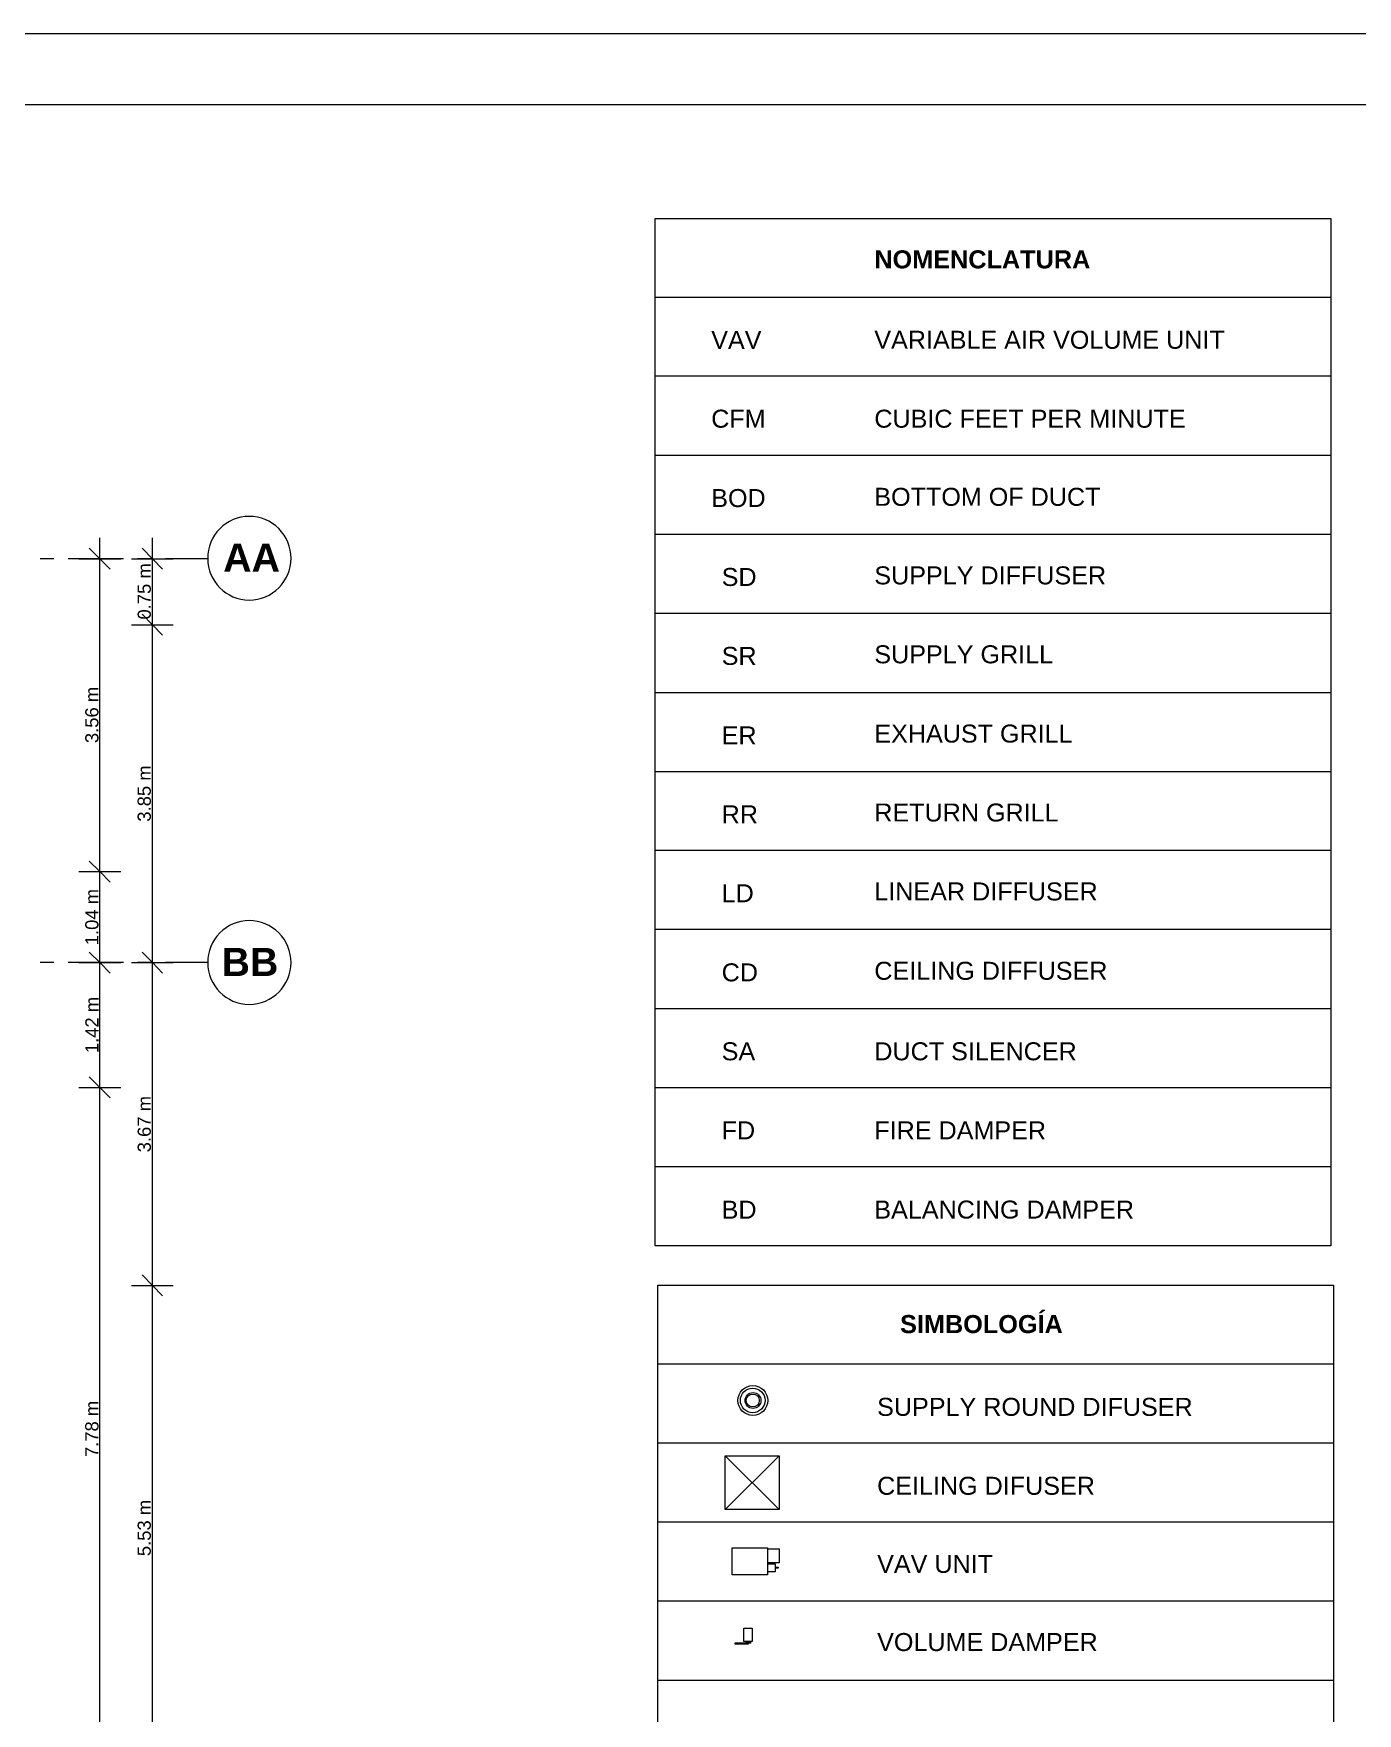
# Model space of a CAD drawing. Header units: metres. Extents: x -2 to 207, y -8 to 52.
# Drawn here: x 60.65 to 75.71, y 33.02 to 52.14 of the extents above; entities that cross this region are included whole.
import ezdxf

# ---------------------------------------------------------------- set-up
doc = ezdxf.new("R2010")
doc.units = ezdxf.units.M
for name, color, linetype, lineweight in [('HVAC - Ductos', 5, 'Continuous', 0), ('PDF_Text', 7, 'Continuous', 0), ('pie de plano', 7, 'Continuous', 0)]:
    doc.layers.add(name, color=color, linetype=linetype, lineweight=lineweight)
doc.layers.add('PDF_Geometry', color=7, linetype='Continuous', lineweight=0, true_color=0xaaaaaa)
doc.styles.add('PDF Helvetica', font='')
doc.styles.add('PDF Helvetica Bold', font='')
doc.styles.get('PDF Helvetica').set_extended_font_data('Helvetica')
doc.styles.get('PDF Helvetica Bold').set_extended_font_data('Helvetica', bold=True)

msp = doc.modelspace()

# ---------------------------------------------------------------- linework, layer by layer
at = {"lineweight": 0}
for points in [[(67.717, 38.342), (67.717, 50.034), (75.405, 50.034), (75.405, 38.342)], [(67.749, 28.001), (67.749, 37.897), (75.437, 37.897), (75.437, 28.001)], [(69.128, 35.345), (68.514, 35.345), (68.514, 35.955), (69.128, 35.955)], [(68.995, 34.599), (68.596, 34.599), (68.596, 34.906), (68.995, 34.906)], [(69.119, 34.676), (69.087, 34.676), (69.087, 34.686), (69.119, 34.686)], [(68.821, 33.843), (68.729, 33.843), (68.729, 33.994), (68.821, 33.994)], [(68.752, 33.843), (68.803, 33.843), (68.803, 33.824), (68.752, 33.824)], [(68.624, 33.815), (68.78, 33.815), (68.78, 33.824), (68.624, 33.824)]]:
    msp.add_lwpolyline(points, close=True, dxfattribs=at)
for points in [[(75.405, 49.136), (67.717, 49.136)], [(75.405, 48.238), (67.717, 48.238)], [(75.405, 47.336), (67.717, 47.336)], [(75.405, 46.438), (67.717, 46.438)], [(75.405, 45.54), (67.717, 45.54)], [(75.405, 44.637), (67.717, 44.637)], [(75.405, 43.739), (67.717, 43.739)], [(75.405, 42.841), (67.717, 42.841)], [(75.405, 41.943), (67.717, 41.943)], [(75.405, 41.04), (67.717, 41.04)], [(75.405, 40.142), (67.717, 40.142)], [(75.405, 39.244), (67.717, 39.244)], [(75.437, 36.999), (67.749, 36.999)], [(75.437, 36.097), (67.749, 36.097)], [(69.128, 35.955), (68.514, 35.345)], [(68.514, 35.955), (69.128, 35.345)], [(75.437, 35.199), (67.749, 35.199)], [(68.995, 34.896), (69.128, 34.896), (69.128, 34.736), (68.995, 34.736)], [(68.995, 34.727), (69.082, 34.727), (69.082, 34.635), (68.995, 34.635)], [(75.437, 34.301), (67.749, 34.301)], [(75.437, 33.398), (67.749, 33.398)]]:
    msp.add_lwpolyline(points, dxfattribs=at)
for centre, radius in [((68.83, 36.584), 0.17), ((68.828, 36.585), 0.14), ((68.832, 36.584), 0.0903), ((68.829, 36.584), 0.0737)]:
    msp.add_circle(centre, radius, dxfattribs=at)
at = {"layer": 'HVAC - Ductos', "color": 252, "lineweight": 0, "true_color": 0x939598}
for points in [[(61.279, 46.282), (61.399, 46.162), (61.518, 46.043)], [(61.399, 9.138), (61.399, 10.068), (61.399, 14.026), (61.399, 23.172), (61.399, 32.372), (61.399, 40.147), (61.399, 41.567), (61.399, 42.602), (61.399, 46.401)], [(61.88, 46.282), (61.999, 46.162), (62.113, 46.043)], [(61.999, 9.138), (61.999, 17.055), (61.999, 18.274), (61.999, 23.172), (61.999, 25.522), (61.999, 32.372), (61.999, 37.892), (61.999, 41.567), (61.999, 45.411), (61.999, 46.401)], [(61.161, 46.162), (61.399, 46.162), (61.637, 46.162)], [(61.76, 46.162), (61.999, 46.162), (62.233, 46.162)], [(61.88, 45.53), (61.999, 45.411), (62.113, 45.292)], [(61.76, 45.411), (61.999, 45.411), (62.233, 45.411)], [(61.279, 42.722), (61.399, 42.602), (61.518, 42.483)], [(61.161, 42.602), (61.399, 42.602), (61.637, 42.602)], [(61.279, 41.686), (61.399, 41.567), (61.518, 41.448)], [(61.88, 41.686), (61.999, 41.567), (62.113, 41.448)], [(61.161, 41.567), (61.399, 41.567), (61.637, 41.567)], [(61.76, 41.567), (61.999, 41.567), (62.233, 41.567)], [(61.161, 40.147), (61.399, 40.147), (61.637, 40.147)], [(61.279, 40.266), (61.399, 40.147), (61.518, 40.028)], [(61.76, 37.892), (61.999, 37.892), (62.233, 37.892)], [(61.88, 38.012), (61.999, 37.892), (62.113, 37.773)]]:
    msp.add_lwpolyline(points, dxfattribs=at)
at = {"layer": 'PDF_Geometry', "lineweight": 0}
for points in [[(63.098, 46.644, 0.416743), (62.627, 46.167, 0.413146), (63.098, 45.691, 0.411349), (63.575, 46.167, 0.414939)], [(63.098, 42.044, 0.416713), (62.627, 41.567, 0.413123), (63.098, 41.091, 0.411326), (63.575, 41.567, 0.414909)]]:
    msp.add_lwpolyline(points, format="xyb", close=True, dxfattribs=at)
for points in [[(60.877, 46.162), (60.721, 46.162)], [(61.669, 46.162), (61.037, 46.162)], [(62.622, 46.162), (62.146, 46.162)], [(60.877, 41.567), (60.721, 41.567)], [(61.669, 41.567), (61.037, 41.567)], [(62.622, 41.567), (62.146, 41.567)]]:
    msp.add_lwpolyline(points, dxfattribs=at)
at = {"layer": 'PDF_Geometry', "color": 252, "lineweight": 0, "true_color": 0x939598}
for points in [[(61.99, 46.162), (61.829, 46.162)], [(61.99, 41.567), (61.829, 41.567)]]:
    msp.add_lwpolyline(points, dxfattribs=at)
at = {"layer": 'pie de plano', "color": 7, "lineweight": 0}
msp.add_lwpolyline([(87.881, 52.137), (87.881, -7.842), (-2.09, -7.842), (-2.09, 52.137)], close=True, dxfattribs=at)
msp.add_lwpolyline([(87.404, 51.326), (-0.99, 51.326), (-0.99, -7.177), (87.404, -7.177)], dxfattribs=at)

# ---------------------------------------------------------------- texts
at = {"lineweight": 0, "attachment_point": 4}
for s, insert, char_height, style in [('NOMENCLATURA', (70.212, 49.567), 0.20567, 'PDF Helvetica Bold'), ('VAV', (68.356, 48.652), 0.2047, 'PDF Helvetica'), ('VARIABLE AIR VOLUME UNIT', (70.212, 48.652), 0.20469, 'PDF Helvetica'), ('CFM', (68.356, 47.754), 0.2047, 'PDF Helvetica'), ('CUBIC FEET PER MINUTE', (70.212, 47.754), 0.20469, 'PDF Helvetica'), ('BOD', (68.356, 46.851), 0.2047, 'PDF Helvetica'), ('BOTTOM OF DUCT', (70.212, 46.865), 0.20469, 'PDF Helvetica'), ('SUPPLY DIFFUSER', (70.212, 45.971), 0.20469, 'PDF Helvetica'), ('SD', (68.475, 45.953), 0.2047, 'PDF Helvetica'), ('SR', (68.475, 45.055), 0.2047, 'PDF Helvetica'), ('SUPPLY GRILL', (70.212, 45.073), 0.20469, 'PDF Helvetica'), ('ER', (68.475, 44.152), 0.2047, 'PDF Helvetica'), ('EXHAUST GRILL', (70.212, 44.171), 0.20469, 'PDF Helvetica'), ('RR', (68.475, 43.254), 0.2047, 'PDF Helvetica'), ('RETURN GRILL', (70.212, 43.273), 0.20469, 'PDF Helvetica'), ('LD', (68.475, 42.356), 0.2047, 'PDF Helvetica'), ('LINEAR DIFFUSER', (70.212, 42.375), 0.20469, 'PDF Helvetica'), ('CD', (68.475, 41.454), 0.2047, 'PDF Helvetica'), ('CEILING DIFFUSER', (70.212, 41.472), 0.20469, 'PDF Helvetica'), ('SA', (68.475, 40.556), 0.2047, 'PDF Helvetica'), ('DUCT SILENCER', (70.212, 40.556), 0.20469, 'PDF Helvetica'), ('FD', (68.475, 39.658), 0.2047, 'PDF Helvetica'), ('FIRE DAMPER', (70.212, 39.658), 0.20469, 'PDF Helvetica'), ('BD', (68.475, 38.755), 0.2047, 'PDF Helvetica'), ('BALANCING DAMPER', (70.212, 38.755), 0.20469, 'PDF Helvetica'), ('SIMBOLOGÍA', (70.505, 37.452), 0.2057, 'PDF Helvetica Bold'), ('SUPPLY ROUND DIFUSER', (70.244, 36.51), 0.20469, 'PDF Helvetica'), ('CEILING DIFUSER', (70.244, 35.612), 0.20469, 'PDF Helvetica'), ('VAV UNIT', (70.244, 34.723), 0.2047, 'PDF Helvetica'), ('VOLUME DAMPER', (70.244, 33.834), 0.20469, 'PDF Helvetica')]:
    msp.add_mtext(s, dxfattribs=dict(at, insert=insert, char_height=char_height, style=style))
at = {"layer": 'PDF_Text', "color": 253, "lineweight": 0, "true_color": 0xaaaaaa, "char_height": 0.3201, "attachment_point": 4, "style": 'PDF Helvetica Bold'}
for s, insert in [('AA', (62.803, 46.175)), ('BB', (62.784, 41.574))]:
    msp.add_mtext(s, dxfattribs=dict(at, insert=insert))
at = {"layer": 'PDF_Text', "color": 252, "lineweight": 0, "true_color": 0x939598, "char_height": 0.15, "attachment_point": 4, "rotation": 90, "style": 'PDF Helvetica'}
for s, insert in [('0.75 m', (61.905, 45.47)), ('3.56 m', (61.309, 44.064)), ('3.85 m', (61.905, 43.17)), ('1.04 m', (61.309, 41.764)), ('1.42 m', (61.309, 40.536)), ('3.67 m', (61.905, 39.408)), ('7.78 m', (61.309, 35.94)), ('5.53 m', (61.905, 34.813))]:
    msp.add_mtext(s, dxfattribs=dict(at, insert=insert))

doc.saveas('drawing.dxf')
